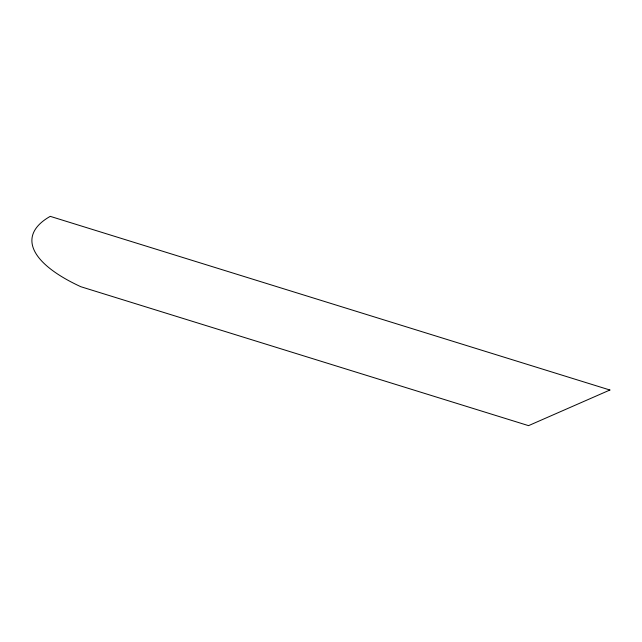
<?xml version="1.0" encoding="UTF-8"?>
<svg xmlns="http://www.w3.org/2000/svg" width="642" height="642" viewBox="0 0 642 642"><rect width="100%" height="100%" fill="white"/><g stroke="black" fill="none" stroke-linecap="round" stroke-linejoin="round"><path stroke-width="0.96" d="M609.9 390.015L528.551 425.646L80.828 286.717A180.45 59.048 7 0 1 50.245 216.354L609.9 390.015"/></g></svg>
